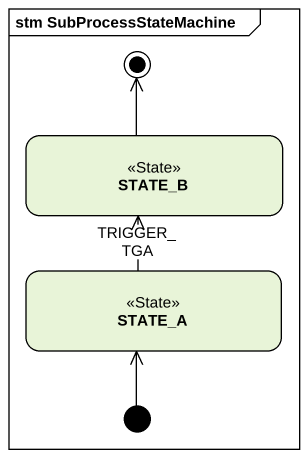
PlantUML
@startuml
mainframe stm SubProcessStateMachine
hide empty description
state STATE_B <<State>>
state STATE_A <<State>>
[*] -up-> STATE_A
STATE_A -up-> STATE_B : TRIGGER_TGA
STATE_B -up-> [*]
@enduml
